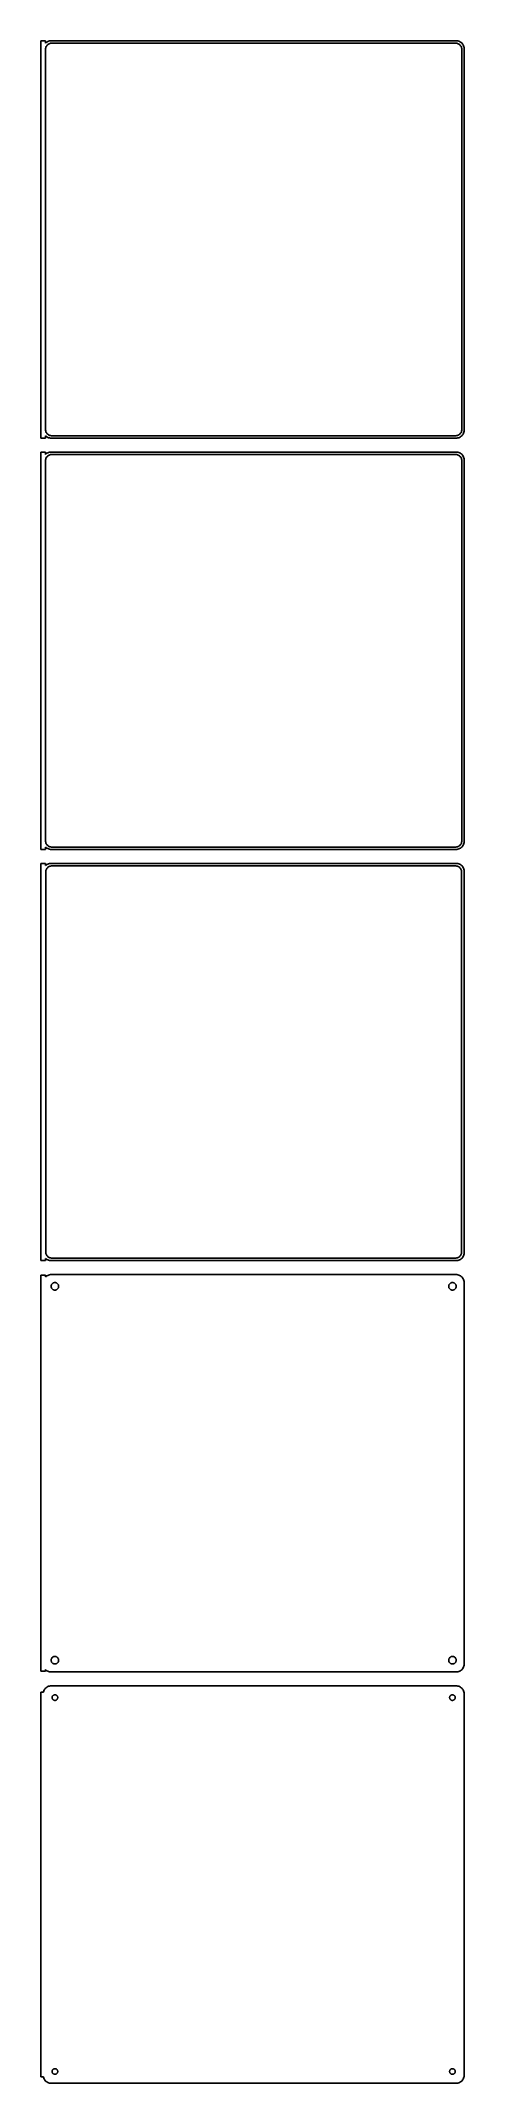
# Model space of a CAD drawing. Header units: metres. Extents: x -136 to 135, y 929 to 2239.
import ezdxf

# ---------------------------------------------------------------- set-up
doc = ezdxf.new("R2010")
doc.units = ezdxf.units.M

msp = doc.modelspace()

# ---------------------------------------------------------------- linework, layer by layer
for p, q in [((-133.5, 2239.49), (-136.5, 2239.49)), ((-136.5, 2239.49), (-136.5, 1984.51)), ((-133.5, 2238.06), (-133.5, 2239.49)), ((-133.187, 2238.35), (-133.5, 2238.06)), ((-133.5, 2234), (-133.468, 2234.5)), ((-133.5, 1990), (-133.5, 2234)), ((-133.468, 2234.5), (-133.374, 2234.99)), ((-133.374, 2234.99), (-133.219, 2235.47)), ((-133.219, 2235.47), (-133.005, 2235.93)), ((-132.679, 2238.72), (-133.187, 2238.35)), ((-133.005, 2235.93), (-132.736, 2236.35)), ((-132.736, 2236.35), (-132.416, 2236.74)), ((-132.129, 2239.02), (-132.679, 2238.72)), ((-132.416, 2236.74), (-132.05, 2237.08)), ((-131.545, 2239.26), (-132.129, 2239.02)), ((-132.05, 2237.08), (-131.643, 2237.38)), ((-131.643, 2237.38), (-131.203, 2237.62)), ((-130.937, 2239.41), (-131.545, 2239.26)), ((-131.203, 2237.62), (-130.736, 2237.8)), ((-130.314, 2239.49), (-130.937, 2239.41)), ((-130.736, 2237.8), (-130.25, 2237.93)), ((130.314, 2239.49), (-130.314, 2239.49)), ((-130.25, 2237.93), (-129.751, 2237.99)), ((-129.751, 2237.99), (129.751, 2237.99)), ((129.751, 2237.99), (130.25, 2237.93)), ((130.25, 2237.93), (130.736, 2237.8)), ((130.937, 2239.41), (130.314, 2239.49)), ((130.736, 2237.8), (131.203, 2237.62)), ((131.545, 2239.26), (130.937, 2239.41)), ((131.203, 2237.62), (131.643, 2237.38)), ((132.129, 2239.02), (131.545, 2239.26)), ((131.643, 2237.38), (132.05, 2237.08)), ((132.05, 2237.08), (132.416, 2236.74)), ((132.679, 2238.72), (132.129, 2239.02)), ((132.416, 2236.74), (132.736, 2236.35)), ((133.187, 2238.35), (132.679, 2238.72)), ((132.736, 2236.35), (133.005, 2235.93)), ((133.005, 2235.93), (133.219, 2235.47)), ((133.645, 2237.92), (133.187, 2238.35)), ((133.219, 2235.47), (133.374, 2234.99)), ((133.374, 2234.99), (133.468, 2234.5)), ((133.468, 2234.5), (133.5, 2234)), ((133.5, 2234), (133.5, 1990)), ((134.045, 2237.44), (133.645, 2237.92)), ((134.382, 2236.91), (134.045, 2237.44)), ((134.649, 2236.34), (134.382, 2236.91)), ((134.843, 2235.74), (134.649, 2236.34)), ((134.961, 2235.13), (134.843, 2235.74)), ((135, 2234.5), (134.961, 2235.13)), ((135, 1989.5), (135, 2234.5)), ((-136.5, 1984.51), (-133.5, 1984.51)), ((-133.468, 1989.5), (-133.5, 1990)), ((-133.5, 1985.94), (-133.187, 1985.65)), ((-133.5, 1984.51), (-133.5, 1985.94)), ((-133.374, 1989.01), (-133.468, 1989.5)), ((-133.219, 1988.53), (-133.374, 1989.01)), ((-133.005, 1988.07), (-133.219, 1988.53)), ((-133.187, 1985.65), (-132.679, 1985.28)), ((-132.736, 1987.65), (-133.005, 1988.07)), ((-132.416, 1987.26), (-132.736, 1987.65)), ((-132.679, 1985.28), (-132.129, 1984.98)), ((-132.05, 1986.92), (-132.416, 1987.26)), ((-132.129, 1984.98), (-131.545, 1984.74)), ((-131.643, 1986.62), (-132.05, 1986.92)), ((-131.203, 1986.38), (-131.643, 1986.62)), ((-131.545, 1984.74), (-130.937, 1984.59)), ((-130.736, 1986.2), (-131.203, 1986.38)), ((-130.937, 1984.59), (-130.314, 1984.51)), ((-130.25, 1986.07), (-130.736, 1986.2)), ((-130.314, 1984.51), (130.314, 1984.51)), ((-129.751, 1986.01), (-130.25, 1986.07)), ((129.751, 1986.01), (-129.751, 1986.01)), ((130.25, 1986.07), (129.751, 1986.01)), ((130.736, 1986.2), (130.25, 1986.07)), ((130.314, 1984.51), (130.937, 1984.59)), ((131.203, 1986.38), (130.736, 1986.2)), ((130.937, 1984.59), (131.545, 1984.74)), ((131.643, 1986.62), (131.203, 1986.38)), ((131.545, 1984.74), (132.129, 1984.98)), ((132.05, 1986.92), (131.643, 1986.62)), ((132.416, 1987.26), (132.05, 1986.92)), ((132.129, 1984.98), (132.679, 1985.28)), ((132.736, 1987.65), (132.416, 1987.26)), ((132.679, 1985.28), (133.187, 1985.65)), ((133.005, 1988.07), (132.736, 1987.65)), ((133.219, 1988.53), (133.005, 1988.07)), ((133.187, 1985.65), (133.645, 1986.08)), ((133.374, 1989.01), (133.219, 1988.53)), ((133.468, 1989.5), (133.374, 1989.01)), ((133.5, 1990), (133.468, 1989.5)), ((133.645, 1986.08), (134.045, 1986.56)), ((134.045, 1986.56), (134.382, 1987.09)), ((134.382, 1987.09), (134.649, 1987.66)), ((134.649, 1987.66), (134.843, 1988.26)), ((134.843, 1988.26), (134.961, 1988.87)), ((134.961, 1988.87), (135, 1989.5)), ((-133.5, 1975.49), (-136.5, 1975.49)), ((-136.5, 1975.49), (-136.5, 1720.51)), ((-133.5, 1974.06), (-133.5, 1975.49)), ((-133.187, 1974.35), (-133.5, 1974.06)), ((-133.5, 1970), (-133.468, 1970.5)), ((-133.5, 1726), (-133.5, 1970)), ((-133.468, 1970.5), (-133.374, 1970.99)), ((-133.374, 1970.99), (-133.219, 1971.47)), ((-133.219, 1971.47), (-133.005, 1971.93)), ((-132.679, 1974.72), (-133.187, 1974.35)), ((-133.005, 1971.93), (-132.736, 1972.35)), ((-132.736, 1972.35), (-132.416, 1972.74)), ((-132.129, 1975.02), (-132.679, 1974.72)), ((-132.416, 1972.74), (-132.05, 1973.08)), ((-131.545, 1975.26), (-132.129, 1975.02)), ((-132.05, 1973.08), (-131.643, 1973.38)), ((-131.643, 1973.38), (-131.203, 1973.62)), ((-130.937, 1975.41), (-131.545, 1975.26)), ((-131.203, 1973.62), (-130.736, 1973.8)), ((-130.314, 1975.49), (-130.937, 1975.41)), ((-130.736, 1973.8), (-130.25, 1973.93)), ((130.314, 1975.49), (-130.314, 1975.49)), ((-130.25, 1973.93), (-129.751, 1973.99)), ((-129.751, 1973.99), (129.751, 1973.99)), ((129.751, 1973.99), (130.25, 1973.93)), ((130.25, 1973.93), (130.736, 1973.8)), ((130.937, 1975.41), (130.314, 1975.49)), ((130.736, 1973.8), (131.203, 1973.62)), ((131.545, 1975.26), (130.937, 1975.41)), ((131.203, 1973.62), (131.643, 1973.38)), ((132.129, 1975.02), (131.545, 1975.26)), ((131.643, 1973.38), (132.05, 1973.08)), ((132.05, 1973.08), (132.416, 1972.74)), ((132.679, 1974.72), (132.129, 1975.02)), ((132.416, 1972.74), (132.736, 1972.35)), ((133.187, 1974.35), (132.679, 1974.72)), ((132.736, 1972.35), (133.005, 1971.93)), ((133.005, 1971.93), (133.219, 1971.47)), ((133.645, 1973.92), (133.187, 1974.35)), ((133.219, 1971.47), (133.374, 1970.99)), ((133.374, 1970.99), (133.468, 1970.5)), ((133.468, 1970.5), (133.5, 1970)), ((133.5, 1970), (133.5, 1726)), ((134.045, 1973.44), (133.645, 1973.92)), ((134.382, 1972.91), (134.045, 1973.44)), ((134.649, 1972.34), (134.382, 1972.91)), ((134.843, 1971.74), (134.649, 1972.34)), ((134.961, 1971.13), (134.843, 1971.74)), ((135, 1970.5), (134.961, 1971.13)), ((135, 1725.5), (135, 1970.5)), ((-136.5, 1720.51), (-133.5, 1720.51)), ((-133.468, 1725.5), (-133.5, 1726)), ((-133.5, 1721.94), (-133.187, 1721.65)), ((-133.5, 1720.51), (-133.5, 1721.94)), ((-133.374, 1725.01), (-133.468, 1725.5)), ((-133.219, 1724.53), (-133.374, 1725.01)), ((-133.005, 1724.07), (-133.219, 1724.53)), ((-133.187, 1721.65), (-132.679, 1721.28)), ((-132.736, 1723.65), (-133.005, 1724.07)), ((-132.416, 1723.26), (-132.736, 1723.65)), ((-132.679, 1721.28), (-132.129, 1720.98)), ((-132.05, 1722.92), (-132.416, 1723.26)), ((-132.129, 1720.98), (-131.545, 1720.74)), ((-131.643, 1722.62), (-132.05, 1722.92)), ((-131.203, 1722.38), (-131.643, 1722.62)), ((-131.545, 1720.74), (-130.937, 1720.59)), ((-130.736, 1722.2), (-131.203, 1722.38)), ((-130.937, 1720.59), (-130.314, 1720.51)), ((-130.25, 1722.07), (-130.736, 1722.2)), ((-130.314, 1720.51), (130.314, 1720.51)), ((-129.751, 1722.01), (-130.25, 1722.07)), ((129.751, 1722.01), (-129.751, 1722.01)), ((130.25, 1722.07), (129.751, 1722.01)), ((130.736, 1722.2), (130.25, 1722.07)), ((130.314, 1720.51), (130.937, 1720.59)), ((131.203, 1722.38), (130.736, 1722.2)), ((130.937, 1720.59), (131.545, 1720.74)), ((131.643, 1722.62), (131.203, 1722.38)), ((131.545, 1720.74), (132.129, 1720.98)), ((132.05, 1722.92), (131.643, 1722.62)), ((132.416, 1723.26), (132.05, 1722.92)), ((132.129, 1720.98), (132.679, 1721.28)), ((132.736, 1723.65), (132.416, 1723.26)), ((132.679, 1721.28), (133.187, 1721.65)), ((133.005, 1724.07), (132.736, 1723.65)), ((133.219, 1724.53), (133.005, 1724.07)), ((133.187, 1721.65), (133.645, 1722.08)), ((133.374, 1725.01), (133.219, 1724.53)), ((133.468, 1725.5), (133.374, 1725.01)), ((133.5, 1726), (133.468, 1725.5)), ((133.645, 1722.08), (134.045, 1722.56)), ((134.045, 1722.56), (134.382, 1723.09)), ((134.382, 1723.09), (134.649, 1723.66)), ((134.649, 1723.66), (134.843, 1724.26)), ((134.843, 1724.26), (134.961, 1724.87)), ((134.961, 1724.87), (135, 1725.5)), ((-133.5, 1711.49), (-136.5, 1711.49)), ((-136.5, 1711.49), (-136.5, 1456.51)), ((-133.5, 1710.06), (-133.5, 1711.49)), ((-133.187, 1710.35), (-133.5, 1710.06)), ((-133.373, 1706), (-133.342, 1706.49)), ((-133.373, 1462), (-133.373, 1706)), ((-133.342, 1706.49), (-133.251, 1706.96)), ((-133.251, 1706.96), (-133.101, 1707.43)), ((-132.679, 1710.72), (-133.187, 1710.35)), ((-133.101, 1707.43), (-132.894, 1707.87)), ((-132.894, 1707.87), (-132.633, 1708.28)), ((-132.129, 1711.02), (-132.679, 1710.72)), ((-132.633, 1708.28), (-132.323, 1708.65)), ((-132.323, 1708.65), (-131.969, 1708.98)), ((-131.545, 1711.26), (-132.129, 1711.02)), ((-131.969, 1708.98), (-131.575, 1709.27)), ((-131.575, 1709.27), (-131.149, 1709.5)), ((-130.937, 1711.41), (-131.545, 1711.26)), ((-131.149, 1709.5), (-130.697, 1709.68)), ((-130.314, 1711.49), (-130.937, 1711.41)), ((-130.697, 1709.68), (-130.226, 1709.8)), ((130.314, 1711.49), (-130.314, 1711.49)), ((-130.226, 1709.8), (-129.743, 1709.86)), ((-129.743, 1709.86), (129.743, 1709.86)), ((129.743, 1709.86), (130.226, 1709.8)), ((130.226, 1709.8), (130.697, 1709.68)), ((130.937, 1711.41), (130.314, 1711.49)), ((130.697, 1709.68), (131.149, 1709.5)), ((131.545, 1711.26), (130.937, 1711.41)), ((131.149, 1709.5), (131.575, 1709.27)), ((132.129, 1711.02), (131.545, 1711.26)), ((131.575, 1709.27), (131.969, 1708.98)), ((131.969, 1708.98), (132.323, 1708.65)), ((132.679, 1710.72), (132.129, 1711.02)), ((132.323, 1708.65), (132.633, 1708.28)), ((132.633, 1708.28), (132.894, 1707.87)), ((133.187, 1710.35), (132.679, 1710.72)), ((132.894, 1707.87), (133.101, 1707.43)), ((133.101, 1707.43), (133.251, 1706.96)), ((133.645, 1709.92), (133.187, 1710.35)), ((133.251, 1706.96), (133.342, 1706.49)), ((133.342, 1706.49), (133.373, 1706)), ((133.373, 1706), (133.373, 1462)), ((134.045, 1709.44), (133.645, 1709.92)), ((134.382, 1708.91), (134.045, 1709.44)), ((134.649, 1708.34), (134.382, 1708.91)), ((134.843, 1707.74), (134.649, 1708.34)), ((134.961, 1707.13), (134.843, 1707.74)), ((135, 1706.5), (134.961, 1707.13)), ((135, 1461.5), (135, 1706.5)), ((-136.5, 1456.51), (-133.5, 1456.51)), ((-133.5, 1457.94), (-133.187, 1457.65)), ((-133.5, 1456.51), (-133.5, 1457.94)), ((-133.342, 1461.51), (-133.373, 1462)), ((-133.251, 1461.04), (-133.342, 1461.51)), ((-133.101, 1460.57), (-133.251, 1461.04)), ((-133.187, 1457.65), (-132.679, 1457.28)), ((-132.894, 1460.13), (-133.101, 1460.57)), ((-132.633, 1459.72), (-132.894, 1460.13)), ((-132.679, 1457.28), (-132.129, 1456.98)), ((-132.323, 1459.35), (-132.633, 1459.72)), ((-131.969, 1459.02), (-132.323, 1459.35)), ((-132.129, 1456.98), (-131.545, 1456.74)), ((-131.575, 1458.73), (-131.969, 1459.02)), ((-131.149, 1458.5), (-131.575, 1458.73)), ((-131.545, 1456.74), (-130.937, 1456.59)), ((-130.697, 1458.32), (-131.149, 1458.5)), ((-130.937, 1456.59), (-130.314, 1456.51)), ((-130.226, 1458.2), (-130.697, 1458.32)), ((-130.314, 1456.51), (130.314, 1456.51)), ((-129.743, 1458.14), (-130.226, 1458.2)), ((129.743, 1458.14), (-129.743, 1458.14)), ((130.226, 1458.2), (129.743, 1458.14)), ((130.697, 1458.32), (130.226, 1458.2)), ((130.314, 1456.51), (130.937, 1456.59)), ((131.149, 1458.5), (130.697, 1458.32)), ((130.937, 1456.59), (131.545, 1456.74)), ((131.575, 1458.73), (131.149, 1458.5)), ((131.545, 1456.74), (132.129, 1456.98)), ((131.969, 1459.02), (131.575, 1458.73)), ((132.323, 1459.35), (131.969, 1459.02)), ((132.129, 1456.98), (132.679, 1457.28)), ((132.633, 1459.72), (132.323, 1459.35)), ((132.894, 1460.13), (132.633, 1459.72)), ((132.679, 1457.28), (133.187, 1457.65)), ((133.101, 1460.57), (132.894, 1460.13)), ((133.251, 1461.04), (133.101, 1460.57)), ((133.187, 1457.65), (133.645, 1458.08)), ((133.342, 1461.51), (133.251, 1461.04)), ((133.373, 1462), (133.342, 1461.51)), ((133.645, 1458.08), (134.045, 1458.56)), ((134.045, 1458.56), (134.382, 1459.09)), ((134.382, 1459.09), (134.649, 1459.66)), ((134.649, 1459.66), (134.843, 1460.26)), ((134.843, 1460.26), (134.961, 1460.87)), ((134.961, 1460.87), (135, 1461.5)), ((-133.5, 1447.11), (-136.5, 1447.11)), ((-136.5, 1447.11), (-136.5, 1192.89)), ((-133.5, 1446.06), (-133.5, 1447.11)), ((-133.187, 1446.35), (-133.5, 1446.06)), ((-132.679, 1446.72), (-133.187, 1446.35)), ((-132.129, 1447.02), (-132.679, 1446.72)), ((-131.545, 1447.26), (-132.129, 1447.02)), ((-130.937, 1447.41), (-131.545, 1447.26)), ((-130.314, 1447.49), (-130.937, 1447.41)), ((130.314, 1447.49), (-130.314, 1447.49)), ((-128.786, 1442.03), (-128.522, 1442.17)), ((-128.522, 1442.17), (-128.242, 1442.28)), ((-128.242, 1442.28), (-127.95, 1442.36)), ((-127.95, 1442.36), (-127.651, 1442.4)), ((-127.651, 1442.4), (-127.349, 1442.4)), ((-127.349, 1442.4), (-127.05, 1442.36)), ((-127.05, 1442.36), (-126.758, 1442.28)), ((-126.758, 1442.28), (-126.478, 1442.17)), ((-126.478, 1442.17), (-126.214, 1442.03)), ((126.214, 1442.03), (126.478, 1442.17)), ((126.478, 1442.17), (126.758, 1442.28)), ((126.758, 1442.28), (127.05, 1442.36)), ((127.05, 1442.36), (127.349, 1442.4)), ((127.349, 1442.4), (127.651, 1442.4)), ((127.651, 1442.4), (127.95, 1442.36)), ((127.95, 1442.36), (128.242, 1442.28)), ((128.242, 1442.28), (128.522, 1442.17)), ((128.522, 1442.17), (128.786, 1442.03)), ((130.937, 1447.41), (130.314, 1447.49)), ((131.545, 1447.26), (130.937, 1447.41)), ((132.129, 1447.02), (131.545, 1447.26)), ((132.679, 1446.72), (132.129, 1447.02)), ((133.187, 1446.35), (132.679, 1446.72)), ((133.645, 1445.92), (133.187, 1446.35)), ((134.045, 1445.44), (133.645, 1445.92)), ((134.382, 1444.91), (134.045, 1445.44)), ((134.649, 1444.34), (134.382, 1444.91)), ((134.843, 1443.74), (134.649, 1444.34)), ((134.961, 1443.13), (134.843, 1443.74)), ((135, 1442.5), (134.961, 1443.13)), ((135, 1197.5), (135, 1442.5)), ((-129.9, 1440), (-129.881, 1440.3)), ((-129.881, 1439.7), (-129.9, 1440)), ((-129.881, 1440.3), (-129.825, 1440.6)), ((-129.825, 1439.4), (-129.881, 1439.7)), ((-129.825, 1440.6), (-129.731, 1440.88)), ((-129.731, 1439.12), (-129.825, 1439.4)), ((-129.731, 1440.88), (-129.603, 1441.16)), ((-129.603, 1438.84), (-129.731, 1439.12)), ((-129.603, 1441.16), (-129.442, 1441.41)), ((-129.442, 1438.59), (-129.603, 1438.84)), ((-129.442, 1441.41), (-129.25, 1441.64)), ((-129.25, 1438.36), (-129.442, 1438.59)), ((-129.25, 1441.64), (-129.03, 1441.85)), ((-129.03, 1438.15), (-129.25, 1438.36)), ((-129.03, 1441.85), (-128.786, 1442.03)), ((-128.786, 1437.97), (-129.03, 1438.15)), ((-128.522, 1437.83), (-128.786, 1437.97)), ((-128.242, 1437.72), (-128.522, 1437.83)), ((-127.95, 1437.64), (-128.242, 1437.72)), ((-127.651, 1437.6), (-127.95, 1437.64)), ((-127.349, 1437.6), (-127.651, 1437.6)), ((-127.05, 1437.64), (-127.349, 1437.6)), ((-126.758, 1437.72), (-127.05, 1437.64)), ((-126.478, 1437.83), (-126.758, 1437.72)), ((-126.214, 1437.97), (-126.478, 1437.83)), ((-126.214, 1442.03), (-125.97, 1441.85)), ((-125.97, 1438.15), (-126.214, 1437.97)), ((-125.97, 1441.85), (-125.75, 1441.64)), ((-125.75, 1438.36), (-125.97, 1438.15)), ((-125.75, 1441.64), (-125.558, 1441.41)), ((-125.558, 1438.59), (-125.75, 1438.36)), ((-125.558, 1441.41), (-125.397, 1441.16)), ((-125.397, 1438.84), (-125.558, 1438.59)), ((-125.397, 1441.16), (-125.269, 1440.88)), ((-125.269, 1439.12), (-125.397, 1438.84)), ((-125.269, 1440.88), (-125.175, 1440.6)), ((-125.175, 1439.4), (-125.269, 1439.12)), ((-125.175, 1440.6), (-125.119, 1440.3)), ((-125.119, 1439.7), (-125.175, 1439.4)), ((-125.119, 1440.3), (-125.1, 1440)), ((-125.1, 1440), (-125.119, 1439.7)), ((125.1, 1440), (125.119, 1440.3)), ((125.119, 1439.7), (125.1, 1440)), ((125.119, 1440.3), (125.175, 1440.6)), ((125.175, 1439.4), (125.119, 1439.7)), ((125.175, 1440.6), (125.269, 1440.88)), ((125.269, 1439.12), (125.175, 1439.4)), ((125.269, 1440.88), (125.397, 1441.16)), ((125.397, 1438.84), (125.269, 1439.12)), ((125.397, 1441.16), (125.558, 1441.41)), ((125.558, 1438.59), (125.397, 1438.84)), ((125.558, 1441.41), (125.75, 1441.64)), ((125.75, 1438.36), (125.558, 1438.59)), ((125.75, 1441.64), (125.97, 1441.85)), ((125.97, 1438.15), (125.75, 1438.36)), ((125.97, 1441.85), (126.214, 1442.03)), ((126.214, 1437.97), (125.97, 1438.15)), ((126.478, 1437.83), (126.214, 1437.97)), ((126.758, 1437.72), (126.478, 1437.83)), ((127.05, 1437.64), (126.758, 1437.72)), ((127.349, 1437.6), (127.05, 1437.64)), ((127.651, 1437.6), (127.349, 1437.6)), ((127.95, 1437.64), (127.651, 1437.6)), ((128.242, 1437.72), (127.95, 1437.64)), ((128.522, 1437.83), (128.242, 1437.72)), ((128.786, 1437.97), (128.522, 1437.83)), ((128.786, 1442.03), (129.03, 1441.85)), ((129.03, 1438.15), (128.786, 1437.97)), ((129.03, 1441.85), (129.25, 1441.64)), ((129.25, 1438.36), (129.03, 1438.15)), ((129.25, 1441.64), (129.442, 1441.41)), ((129.442, 1438.59), (129.25, 1438.36)), ((129.442, 1441.41), (129.603, 1441.16)), ((129.603, 1438.84), (129.442, 1438.59)), ((129.603, 1441.16), (129.731, 1440.88)), ((129.731, 1439.12), (129.603, 1438.84)), ((129.731, 1440.88), (129.825, 1440.6)), ((129.825, 1439.4), (129.731, 1439.12)), ((129.825, 1440.6), (129.881, 1440.3)), ((129.881, 1439.7), (129.825, 1439.4)), ((129.881, 1440.3), (129.9, 1440)), ((129.9, 1440), (129.881, 1439.7)), ((-133.5, 1192.89), (-133.5, 1193.94)), ((-133.5, 1193.94), (-133.187, 1193.65)), ((-133.187, 1193.65), (-132.679, 1193.28)), ((-132.679, 1193.28), (-132.129, 1192.98)), ((-129.9, 1200), (-129.881, 1200.3)), ((-129.881, 1199.7), (-129.9, 1200)), ((-129.881, 1200.3), (-129.825, 1200.6)), ((-129.825, 1199.4), (-129.881, 1199.7)), ((-129.825, 1200.6), (-129.731, 1200.88)), ((-129.731, 1199.12), (-129.825, 1199.4)), ((-129.731, 1200.88), (-129.603, 1201.16)), ((-129.603, 1198.84), (-129.731, 1199.12)), ((-129.603, 1201.16), (-129.442, 1201.41)), ((-129.442, 1198.59), (-129.603, 1198.84)), ((-129.442, 1201.41), (-129.25, 1201.64)), ((-129.25, 1198.36), (-129.442, 1198.59)), ((-129.25, 1201.64), (-129.03, 1201.85)), ((-129.03, 1198.15), (-129.25, 1198.36)), ((-129.03, 1201.85), (-128.786, 1202.03)), ((-128.786, 1197.97), (-129.03, 1198.15)), ((-128.786, 1202.03), (-128.522, 1202.17)), ((-128.522, 1197.83), (-128.786, 1197.97)), ((-128.522, 1202.17), (-128.242, 1202.28)), ((-128.242, 1197.72), (-128.522, 1197.83)), ((-128.242, 1202.28), (-127.95, 1202.36)), ((-127.95, 1197.64), (-128.242, 1197.72)), ((-127.95, 1202.36), (-127.651, 1202.4)), ((-127.651, 1197.6), (-127.95, 1197.64)), ((-127.651, 1202.4), (-127.349, 1202.4)), ((-127.349, 1197.6), (-127.651, 1197.6)), ((-127.349, 1202.4), (-127.05, 1202.36)), ((-127.05, 1197.64), (-127.349, 1197.6)), ((-127.05, 1202.36), (-126.758, 1202.28)), ((-126.758, 1197.72), (-127.05, 1197.64)), ((-126.758, 1202.28), (-126.478, 1202.17)), ((-126.478, 1197.83), (-126.758, 1197.72)), ((-126.478, 1202.17), (-126.214, 1202.03)), ((-126.214, 1197.97), (-126.478, 1197.83)), ((-126.214, 1202.03), (-125.97, 1201.85)), ((-125.97, 1198.15), (-126.214, 1197.97)), ((-125.97, 1201.85), (-125.75, 1201.64)), ((-125.75, 1198.36), (-125.97, 1198.15)), ((-125.75, 1201.64), (-125.558, 1201.41)), ((-125.558, 1198.59), (-125.75, 1198.36)), ((-125.558, 1201.41), (-125.397, 1201.16)), ((-125.397, 1198.84), (-125.558, 1198.59)), ((-125.397, 1201.16), (-125.269, 1200.88)), ((-125.269, 1199.12), (-125.397, 1198.84)), ((-125.269, 1200.88), (-125.175, 1200.6)), ((-125.175, 1199.4), (-125.269, 1199.12)), ((-125.175, 1200.6), (-125.119, 1200.3)), ((-125.119, 1199.7), (-125.175, 1199.4)), ((-125.119, 1200.3), (-125.1, 1200)), ((-125.1, 1200), (-125.119, 1199.7)), ((125.1, 1200), (125.119, 1200.3)), ((125.119, 1199.7), (125.1, 1200)), ((125.119, 1200.3), (125.175, 1200.6)), ((125.175, 1199.4), (125.119, 1199.7)), ((125.175, 1200.6), (125.269, 1200.88)), ((125.269, 1199.12), (125.175, 1199.4)), ((125.269, 1200.88), (125.397, 1201.16)), ((125.397, 1198.84), (125.269, 1199.12)), ((125.397, 1201.16), (125.558, 1201.41)), ((125.558, 1198.59), (125.397, 1198.84)), ((125.558, 1201.41), (125.75, 1201.64)), ((125.75, 1198.36), (125.558, 1198.59)), ((125.75, 1201.64), (125.97, 1201.85)), ((125.97, 1198.15), (125.75, 1198.36)), ((125.97, 1201.85), (126.214, 1202.03)), ((126.214, 1197.97), (125.97, 1198.15)), ((126.214, 1202.03), (126.478, 1202.17)), ((126.478, 1197.83), (126.214, 1197.97)), ((126.478, 1202.17), (126.758, 1202.28)), ((126.758, 1197.72), (126.478, 1197.83)), ((126.758, 1202.28), (127.05, 1202.36)), ((127.05, 1197.64), (126.758, 1197.72)), ((127.05, 1202.36), (127.349, 1202.4)), ((127.349, 1197.6), (127.05, 1197.64)), ((127.349, 1202.4), (127.651, 1202.4)), ((127.651, 1197.6), (127.349, 1197.6)), ((127.651, 1202.4), (127.95, 1202.36)), ((127.95, 1197.64), (127.651, 1197.6)), ((127.95, 1202.36), (128.242, 1202.28)), ((128.242, 1197.72), (127.95, 1197.64)), ((128.242, 1202.28), (128.522, 1202.17)), ((128.522, 1197.83), (128.242, 1197.72)), ((128.522, 1202.17), (128.786, 1202.03)), ((128.786, 1197.97), (128.522, 1197.83)), ((128.786, 1202.03), (129.03, 1201.85)), ((129.03, 1198.15), (128.786, 1197.97)), ((129.03, 1201.85), (129.25, 1201.64)), ((129.25, 1198.36), (129.03, 1198.15)), ((129.25, 1201.64), (129.442, 1201.41)), ((129.442, 1198.59), (129.25, 1198.36)), ((129.442, 1201.41), (129.603, 1201.16)), ((129.603, 1198.84), (129.442, 1198.59)), ((129.603, 1201.16), (129.731, 1200.88)), ((129.731, 1199.12), (129.603, 1198.84)), ((129.731, 1200.88), (129.825, 1200.6)), ((129.825, 1199.4), (129.731, 1199.12)), ((129.825, 1200.6), (129.881, 1200.3)), ((129.881, 1199.7), (129.825, 1199.4)), ((129.881, 1200.3), (129.9, 1200)), ((129.9, 1200), (129.881, 1199.7)), ((132.129, 1192.98), (132.679, 1193.28)), ((132.679, 1193.28), (133.187, 1193.65)), ((133.187, 1193.65), (133.645, 1194.08)), ((133.645, 1194.08), (134.045, 1194.56)), ((134.045, 1194.56), (134.382, 1195.09)), ((134.382, 1195.09), (134.649, 1195.66)), ((134.649, 1195.66), (134.843, 1196.26)), ((134.843, 1196.26), (134.961, 1196.87)), ((134.961, 1196.87), (135, 1197.5)), ((-136.5, 1192.89), (-133.5, 1192.89)), ((-134.649, 1180.34), (-134.843, 1179.74)), ((-134.382, 1180.91), (-134.649, 1180.34)), ((-134.045, 1181.44), (-134.382, 1180.91)), ((-133.645, 1181.92), (-134.045, 1181.44)), ((-133.187, 1182.35), (-133.645, 1181.92)), ((-132.679, 1182.72), (-133.187, 1182.35)), ((-132.129, 1183.02), (-132.679, 1182.72)), ((-132.129, 1192.98), (-131.545, 1192.74)), ((-131.545, 1183.26), (-132.129, 1183.02)), ((-131.545, 1192.74), (-130.937, 1192.59)), ((-130.937, 1183.41), (-131.545, 1183.26)), ((-130.937, 1192.59), (-130.314, 1192.51)), ((-130.314, 1183.49), (-130.937, 1183.41)), ((-130.314, 1192.51), (130.314, 1192.51)), ((130.314, 1183.49), (-130.314, 1183.49)), ((130.314, 1192.51), (130.937, 1192.59)), ((130.937, 1183.41), (130.314, 1183.49)), ((130.937, 1192.59), (131.545, 1192.74)), ((131.545, 1183.26), (130.937, 1183.41)), ((131.545, 1192.74), (132.129, 1192.98)), ((132.129, 1183.02), (131.545, 1183.26)), ((132.679, 1182.72), (132.129, 1183.02)), ((133.187, 1182.35), (132.679, 1182.72)), ((133.645, 1181.92), (133.187, 1182.35)), ((134.045, 1181.44), (133.645, 1181.92)), ((134.382, 1180.91), (134.045, 1181.44)), ((134.649, 1180.34), (134.382, 1180.91)), ((134.843, 1179.74), (134.649, 1180.34)), ((-134.9, 1179.44), (-136.5, 1179.44)), ((-136.5, 1179.44), (-136.5, 932.556)), ((-134.843, 1179.74), (-134.9, 1179.44)), ((-129.3, 1176), (-129.286, 1176.23)), ((-129.286, 1175.77), (-129.3, 1176)), ((-129.286, 1176.23), (-129.243, 1176.45)), ((-129.243, 1175.55), (-129.286, 1175.77)), ((-129.243, 1176.45), (-129.174, 1176.66)), ((-129.174, 1175.34), (-129.243, 1175.55)), ((-129.174, 1176.66), (-129.077, 1176.87)), ((-129.077, 1175.13), (-129.174, 1175.34)), ((-129.077, 1176.87), (-128.956, 1177.06)), ((-128.956, 1174.94), (-129.077, 1175.13)), ((-128.956, 1177.06), (-128.812, 1177.23)), ((-128.812, 1174.77), (-128.956, 1174.94)), ((-128.812, 1177.23), (-128.647, 1177.39)), ((-128.647, 1174.61), (-128.812, 1174.77)), ((-128.647, 1177.39), (-128.464, 1177.52)), ((-128.464, 1174.48), (-128.647, 1174.61)), ((-128.464, 1177.52), (-128.266, 1177.63)), ((-128.266, 1174.37), (-128.464, 1174.48)), ((-128.266, 1177.63), (-128.056, 1177.71)), ((-128.056, 1174.29), (-128.266, 1174.37)), ((-128.056, 1177.71), (-127.837, 1177.77)), ((-127.837, 1174.23), (-128.056, 1174.29)), ((-127.837, 1177.77), (-127.613, 1177.8)), ((-127.613, 1174.2), (-127.837, 1174.23)), ((-127.613, 1177.8), (-127.387, 1177.8)), ((-127.387, 1174.2), (-127.613, 1174.2)), ((-127.387, 1177.8), (-127.163, 1177.77)), ((-127.163, 1174.23), (-127.387, 1174.2)), ((-127.163, 1177.77), (-126.944, 1177.71)), ((-126.944, 1174.29), (-127.163, 1174.23)), ((-126.944, 1177.71), (-126.734, 1177.63)), ((-126.734, 1174.37), (-126.944, 1174.29)), ((-126.734, 1177.63), (-126.536, 1177.52)), ((-126.536, 1174.48), (-126.734, 1174.37)), ((-126.536, 1177.52), (-126.353, 1177.39)), ((-126.353, 1174.61), (-126.536, 1174.48)), ((-126.353, 1177.39), (-126.188, 1177.23)), ((-126.188, 1174.77), (-126.353, 1174.61)), ((-126.188, 1177.23), (-126.044, 1177.06)), ((-126.044, 1174.94), (-126.188, 1174.77)), ((-126.044, 1177.06), (-125.923, 1176.87)), ((-125.923, 1175.13), (-126.044, 1174.94)), ((-125.923, 1176.87), (-125.826, 1176.66)), ((-125.826, 1175.34), (-125.923, 1175.13)), ((-125.826, 1176.66), (-125.757, 1176.45)), ((-125.757, 1175.55), (-125.826, 1175.34)), ((-125.757, 1176.45), (-125.714, 1176.23)), ((-125.714, 1175.77), (-125.757, 1175.55)), ((-125.714, 1176.23), (-125.7, 1176)), ((-125.7, 1176), (-125.714, 1175.77)), ((125.7, 1176), (125.714, 1176.23)), ((125.714, 1175.77), (125.7, 1176)), ((125.714, 1176.23), (125.757, 1176.45)), ((125.757, 1175.55), (125.714, 1175.77)), ((125.757, 1176.45), (125.826, 1176.66)), ((125.826, 1175.34), (125.757, 1175.55)), ((125.826, 1176.66), (125.923, 1176.87)), ((125.923, 1175.13), (125.826, 1175.34)), ((125.923, 1176.87), (126.044, 1177.06)), ((126.044, 1174.94), (125.923, 1175.13)), ((126.044, 1177.06), (126.188, 1177.23)), ((126.188, 1174.77), (126.044, 1174.94)), ((126.188, 1177.23), (126.353, 1177.39)), ((126.353, 1174.61), (126.188, 1174.77)), ((126.353, 1177.39), (126.536, 1177.52)), ((126.536, 1174.48), (126.353, 1174.61)), ((126.536, 1177.52), (126.734, 1177.63)), ((126.734, 1174.37), (126.536, 1174.48)), ((126.734, 1177.63), (126.944, 1177.71)), ((126.944, 1174.29), (126.734, 1174.37)), ((126.944, 1177.71), (127.163, 1177.77)), ((127.163, 1174.23), (126.944, 1174.29)), ((127.163, 1177.77), (127.387, 1177.8)), ((127.387, 1174.2), (127.163, 1174.23)), ((127.387, 1177.8), (127.613, 1177.8)), ((127.613, 1174.2), (127.387, 1174.2)), ((127.613, 1177.8), (127.837, 1177.77)), ((127.837, 1174.23), (127.613, 1174.2)), ((127.837, 1177.77), (128.056, 1177.71)), ((128.056, 1174.29), (127.837, 1174.23)), ((128.056, 1177.71), (128.266, 1177.63)), ((128.266, 1174.37), (128.056, 1174.29)), ((128.266, 1177.63), (128.464, 1177.52)), ((128.464, 1174.48), (128.266, 1174.37)), ((128.464, 1177.52), (128.647, 1177.39)), ((128.647, 1174.61), (128.464, 1174.48)), ((128.647, 1177.39), (128.812, 1177.23)), ((128.812, 1174.77), (128.647, 1174.61)), ((128.812, 1177.23), (128.956, 1177.06)), ((128.956, 1174.94), (128.812, 1174.77)), ((128.956, 1177.06), (129.077, 1176.87)), ((129.077, 1175.13), (128.956, 1174.94)), ((129.077, 1176.87), (129.174, 1176.66)), ((129.174, 1175.34), (129.077, 1175.13)), ((129.174, 1176.66), (129.243, 1176.45)), ((129.243, 1175.55), (129.174, 1175.34)), ((129.243, 1176.45), (129.286, 1176.23)), ((129.286, 1175.77), (129.243, 1175.55)), ((129.286, 1176.23), (129.3, 1176)), ((129.3, 1176), (129.286, 1175.77)), ((134.961, 1179.13), (134.843, 1179.74)), ((135, 1178.5), (134.961, 1179.13)), ((135, 933.5), (135, 1178.5)), ((-136.5, 932.556), (-134.9, 932.556)), ((-134.9, 932.556), (-134.843, 932.257)), ((-134.843, 932.257), (-134.649, 931.659)), ((-134.649, 931.659), (-134.382, 931.091)), ((-134.382, 931.091), (-134.045, 930.561)), ((-129.3, 936), (-129.286, 936.226)), ((-129.286, 935.774), (-129.3, 936)), ((-129.286, 936.226), (-129.243, 936.448)), ((-129.243, 935.552), (-129.286, 935.774)), ((-129.243, 936.448), (-129.174, 936.663)), ((-129.174, 935.337), (-129.243, 935.552)), ((-129.174, 936.663), (-129.077, 936.867)), ((-129.077, 935.133), (-129.174, 935.337)), ((-129.077, 936.867), (-128.956, 937.058)), ((-128.956, 934.942), (-129.077, 935.133)), ((-128.956, 937.058), (-128.812, 937.232)), ((-128.812, 934.768), (-128.956, 934.942)), ((-128.812, 937.232), (-128.647, 937.387)), ((-128.647, 934.613), (-128.812, 934.768)), ((-128.647, 937.387), (-128.464, 937.52)), ((-128.464, 934.48), (-128.647, 934.613)), ((-128.464, 937.52), (-128.266, 937.629)), ((-128.266, 934.371), (-128.464, 934.48)), ((-128.266, 937.629), (-128.056, 937.712)), ((-128.056, 934.288), (-128.266, 934.371)), ((-128.056, 937.712), (-127.837, 937.768)), ((-127.837, 934.232), (-128.056, 934.288)), ((-127.837, 937.768), (-127.613, 937.796)), ((-127.613, 934.204), (-127.837, 934.232)), ((-127.613, 937.796), (-127.387, 937.796)), ((-127.387, 934.204), (-127.613, 934.204)), ((-127.387, 937.796), (-127.163, 937.768)), ((-127.163, 934.232), (-127.387, 934.204)), ((-127.163, 937.768), (-126.944, 937.712)), ((-126.944, 934.288), (-127.163, 934.232)), ((-126.944, 937.712), (-126.734, 937.629)), ((-126.734, 934.371), (-126.944, 934.288)), ((-126.734, 937.629), (-126.536, 937.52)), ((-126.536, 934.48), (-126.734, 934.371)), ((-126.536, 937.52), (-126.353, 937.387)), ((-126.353, 934.613), (-126.536, 934.48)), ((-126.353, 937.387), (-126.188, 937.232)), ((-126.188, 934.768), (-126.353, 934.613)), ((-126.188, 937.232), (-126.044, 937.058)), ((-126.044, 934.942), (-126.188, 934.768)), ((-126.044, 937.058), (-125.923, 936.867)), ((-125.923, 935.133), (-126.044, 934.942)), ((-125.923, 936.867), (-125.826, 936.663)), ((-125.826, 935.337), (-125.923, 935.133)), ((-125.826, 936.663), (-125.757, 936.448)), ((-125.757, 935.552), (-125.826, 935.337)), ((-125.757, 936.448), (-125.714, 936.226)), ((-125.714, 935.774), (-125.757, 935.552)), ((-125.714, 936.226), (-125.7, 936)), ((-125.7, 936), (-125.714, 935.774)), ((125.7, 936), (125.714, 936.226)), ((125.714, 935.774), (125.7, 936)), ((125.714, 936.226), (125.757, 936.448)), ((125.757, 935.552), (125.714, 935.774)), ((125.757, 936.448), (125.826, 936.663)), ((125.826, 935.337), (125.757, 935.552)), ((125.826, 936.663), (125.923, 936.867)), ((125.923, 935.133), (125.826, 935.337)), ((125.923, 936.867), (126.044, 937.058)), ((126.044, 934.942), (125.923, 935.133)), ((126.044, 937.058), (126.188, 937.232)), ((126.188, 934.768), (126.044, 934.942)), ((126.188, 937.232), (126.353, 937.387)), ((126.353, 934.613), (126.188, 934.768)), ((126.353, 937.387), (126.536, 937.52)), ((126.536, 934.48), (126.353, 934.613)), ((126.536, 937.52), (126.734, 937.629)), ((126.734, 934.371), (126.536, 934.48)), ((126.734, 937.629), (126.944, 937.712)), ((126.944, 934.288), (126.734, 934.371)), ((126.944, 937.712), (127.163, 937.768)), ((127.163, 934.232), (126.944, 934.288)), ((127.163, 937.768), (127.387, 937.796)), ((127.387, 934.204), (127.163, 934.232)), ((127.387, 937.796), (127.613, 937.796)), ((127.613, 934.204), (127.387, 934.204)), ((127.613, 937.796), (127.837, 937.768)), ((127.837, 934.232), (127.613, 934.204)), ((127.837, 937.768), (128.056, 937.712)), ((128.056, 934.288), (127.837, 934.232)), ((128.056, 937.712), (128.266, 937.629)), ((128.266, 934.371), (128.056, 934.288)), ((128.266, 937.629), (128.464, 937.52)), ((128.464, 934.48), (128.266, 934.371)), ((128.464, 937.52), (128.647, 937.387)), ((128.647, 934.613), (128.464, 934.48)), ((128.647, 937.387), (128.812, 937.232)), ((128.812, 934.768), (128.647, 934.613)), ((128.812, 937.232), (128.956, 937.058)), ((128.956, 934.942), (128.812, 934.768)), ((128.956, 937.058), (129.077, 936.867)), ((129.077, 935.133), (128.956, 934.942)), ((129.077, 936.867), (129.174, 936.663)), ((129.174, 935.337), (129.077, 935.133)), ((129.174, 936.663), (129.243, 936.448)), ((129.243, 935.552), (129.174, 935.337)), ((129.243, 936.448), (129.286, 936.226)), ((129.286, 935.774), (129.243, 935.552)), ((129.286, 936.226), (129.3, 936)), ((129.3, 936), (129.286, 935.774)), ((134.045, 930.561), (134.382, 931.091)), ((134.382, 931.091), (134.649, 931.659)), ((134.649, 931.659), (134.843, 932.257)), ((134.843, 932.257), (134.961, 932.873)), ((134.961, 932.873), (135, 933.5)), ((-134.045, 930.561), (-133.645, 930.077)), ((-133.645, 930.077), (-133.187, 929.647)), ((-133.187, 929.647), (-132.679, 929.278)), ((-132.679, 929.278), (-132.129, 928.976)), ((-132.129, 928.976), (-131.545, 928.745)), ((-131.545, 928.745), (-130.937, 928.589)), ((-130.937, 928.589), (-130.314, 928.51)), ((-130.314, 928.51), (130.314, 928.51)), ((130.314, 928.51), (130.937, 928.589)), ((130.937, 928.589), (131.545, 928.745)), ((131.545, 928.745), (132.129, 928.976)), ((132.129, 928.976), (132.679, 929.278)), ((132.679, 929.278), (133.187, 929.647)), ((133.187, 929.647), (133.645, 930.077)), ((133.645, 930.077), (134.045, 930.561))]:
    msp.add_line(p, q)

doc.saveas('drawing.dxf')
